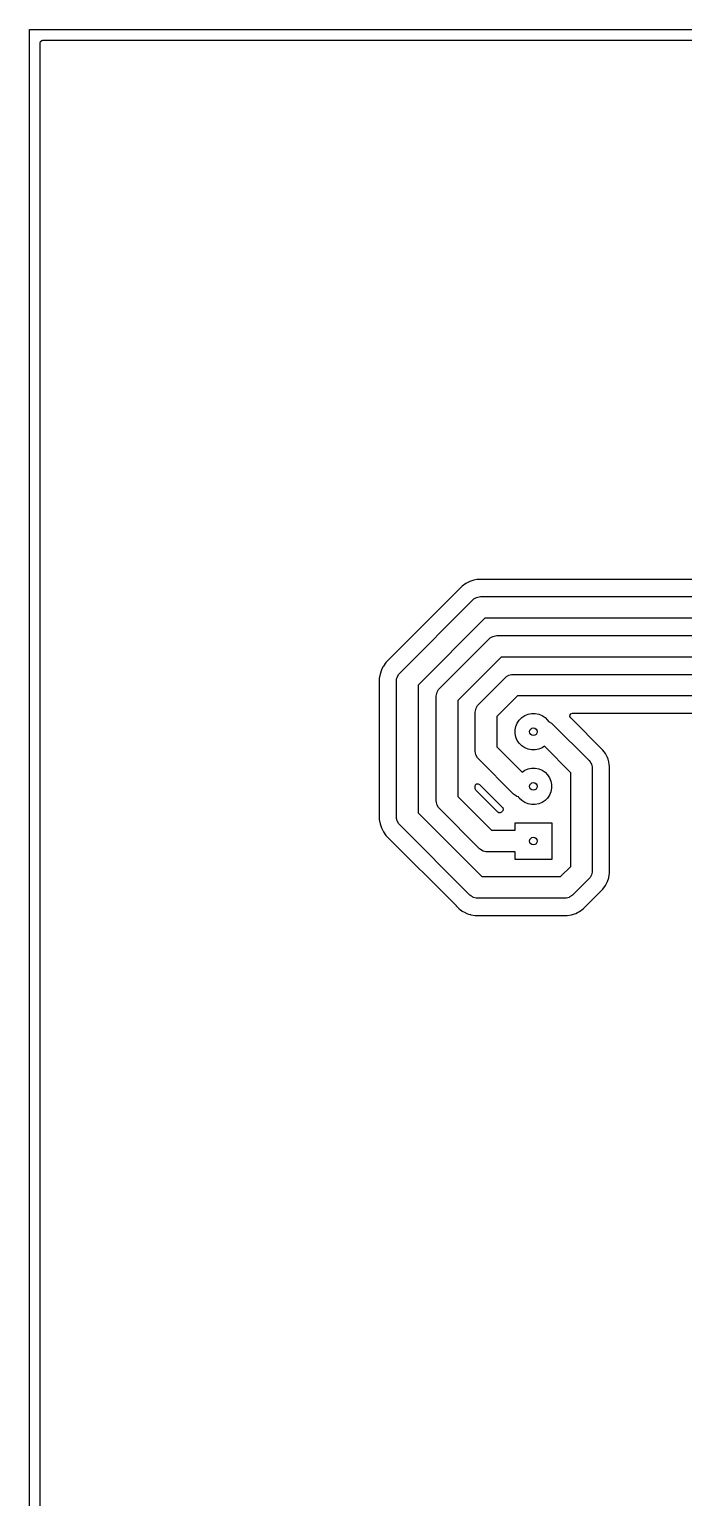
# Model space of a CAD drawing. Extents: x 20 to 124, y -124 to -20.
# Drawn here: x 20 to 50.4, y -88.2 to -20 of the extents above; entities that cross this region are included whole.
import ezdxf

# ---------------------------------------------------------------- set-up
doc = ezdxf.new("R2010")
doc.units = 0
doc.layers.add('BLACK', color=7, linetype='CONTINUOUS')
doc.layers.add('WHITE', color=7, linetype='CONTINUOUS')

msp = doc.modelspace()

# ---------------------------------------------------------------- linework, layer by layer
at = {"layer": 'BLACK', "linetype": 'CONTINUOUS'}
for p, q in [((20.5005, -20.6245), (20.520185, -20.557461)), ((20.5005, -50.146348), (20.5005, -20.6245)), ((20.520185, -20.557461), (20.572989, -20.511706)), ((20.572989, -20.511706), (20.6245, -20.5005)), ((20.6245, -20.5005), (123.3755, -20.5005)), ((40.472174, -45.639682), (40.380984, -45.686145)), ((40.516752, -45.625197), (40.472174, -45.639682)), ((40.569523, -45.608051), (40.516752, -45.625197)), ((40.666863, -45.576423), (40.569523, -45.60805)), ((40.569523, -45.60805), (40.569523, -45.608051)), ((40.801653, -45.555074), (40.666863, -45.576423)), ((40.869048, -45.5444), (40.801653, -45.555074)), ((41.073751, -45.5444), (40.869048, -45.5444)), ((85.592252, -45.5444), (41.073751, -45.5444)), ((40.124178, -45.852936), (36.575636, -49.401478)), ((40.289788, -45.732613), (40.124178, -45.852936)), ((40.380985, -45.686146), (40.289788, -45.732613)), ((40.380984, -45.686145), (40.380985, -45.686146)), ((40.780058, -46.38296), (40.906137, -46.349177)), ((40.906137, -46.349177), (40.906152, -46.349177)), ((40.906152, -46.349177), (40.9714, -46.3449)), ((40.9714, -46.3449), (85.4899, -46.3449)), ((37.214047, -49.895147), (40.617847, -46.491347)), ((40.617847, -46.491347), (40.66701, -46.448231)), ((40.66701, -46.448231), (40.667019, -46.448223)), ((40.667019, -46.448223), (40.780058, -46.38296)), ((41.178506, -47.3449), (38.0676, -50.455806)), ((85.282794, -47.3449), (41.178506, -47.3449)), ((39.061647, -50.614047), (41.374246, -48.301447)), ((41.374246, -48.301447), (41.42341, -48.258331)), ((41.42341, -48.258331), (41.423419, -48.258323)), ((41.423419, -48.258323), (41.536458, -48.19306)), ((41.536458, -48.19306), (41.662537, -48.159277)), ((41.662537, -48.159277), (41.662552, -48.159277)), ((41.662552, -48.159277), (41.7278, -48.155)), ((41.7278, -48.155), (80.0265, -48.155)), ((36.362381, -49.749476), (36.299122, -49.944165)), ((36.433713, -49.609482), (36.362381, -49.749476)), ((36.455308, -49.567097), (36.433712, -49.609481)), ((36.433712, -49.609481), (36.433713, -49.609482)), ((36.455316, -49.567084), (36.455308, -49.567097)), ((36.575636, -49.401478), (36.455316, -49.567084)), ((41.934907, -49.155), (39.9152, -51.174706)), ((79.819394, -49.155), (41.934907, -49.155)), ((20.5005, -123.3755), (20.5005, -50.146348)), ((36.299122, -49.944165), (36.2671, -50.146348)), ((36.2671, -50.146348), (36.2671, -56.691651)), ((37.0676, -50.2487), (37.071877, -50.183452)), ((37.0676, -56.5893), (37.0676, -50.2487)), ((37.071877, -50.183437), (37.10566, -50.057358)), ((37.071877, -50.183452), (37.071877, -50.183437)), ((37.10566, -50.057358), (37.170923, -49.944319)), ((37.170923, -49.944319), (37.170938, -49.944303)), ((37.170938, -49.944303), (37.214047, -49.895147)), ((38.0676, -50.455806), (38.0676, -56.382193)), ((40.874747, -51.356747), (42.128347, -50.103147)), ((42.128347, -50.103147), (42.17751, -50.060031)), ((42.17751, -50.060031), (42.177519, -50.060023)), ((42.177519, -50.060023), (42.290558, -49.99476)), ((42.290558, -49.99476), (42.416637, -49.960977)), ((42.416637, -49.960977), (42.416652, -49.960977)), ((42.416652, -49.960977), (42.4819, -49.9567)), ((42.4819, -49.9567), (79.2284, -49.9567)), ((38.9152, -50.9676), (38.919477, -50.902352)), ((38.9152, -55.8344), (38.9152, -50.9676)), ((38.919477, -50.902337), (38.95326, -50.776258)), ((38.919477, -50.902352), (38.919477, -50.902337)), ((38.95326, -50.776258), (39.018523, -50.663219)), ((39.018523, -50.663219), (39.018538, -50.663203)), ((39.018538, -50.663203), (39.061647, -50.614047)), ((42.689006, -50.9567), (41.7283, -51.917406)), ((79.021294, -50.9567), (42.689006, -50.9567)), ((39.9152, -51.174706), (39.9152, -55.627293)), ((40.7283, -51.7103), (40.732577, -51.645052)), ((40.7283, -53.5294), (40.7283, -51.7103)), ((40.732577, -51.645037), (40.76636, -51.518958)), ((40.732577, -51.645052), (40.732577, -51.645037)), ((40.76636, -51.518958), (40.831623, -51.405919)), ((40.831623, -51.405919), (40.831638, -51.405903)), ((40.831638, -51.405903), (40.874747, -51.356747)), ((43.029313, -51.867867), (43.183258, -51.804101)), ((43.183258, -51.804101), (43.346685, -51.771593)), ((43.346685, -51.771593), (43.513315, -51.771593)), ((43.513315, -51.771593), (43.676742, -51.804101)), ((43.676742, -51.804101), (43.830687, -51.867867)), ((45.132665, -51.837866), (45.174537, -51.781933)), ((45.174537, -51.781933), (45.240001, -51.757516)), ((45.240001, -51.757516), (45.248847, -51.7572)), ((45.248847, -51.7572), (58.409954, -51.7572)), ((41.7283, -51.917406), (41.7283, -53.322294)), ((42.584093, -52.534185), (42.616601, -52.370758)), ((42.616601, -52.370758), (42.680367, -52.216813)), ((42.680367, -52.216813), (42.772941, -52.078266)), ((42.772941, -52.078266), (42.890766, -51.960441)), ((42.890766, -51.960441), (43.029313, -51.867867)), ((43.830687, -51.867867), (43.969234, -51.960441)), ((43.969234, -51.960441), (44.087059, -52.078266)), ((44.087059, -52.078266), (44.133637, -52.147975)), ((44.133637, -52.147975), (44.161942, -52.15556)), ((44.161942, -52.15556), (44.274981, -52.220823)), ((44.274981, -52.220823), (44.274996, -52.220838)), ((44.274996, -52.220838), (44.324153, -52.263947)), ((44.324153, -52.263947), (46.021353, -53.961146)), ((45.127681, -51.907558), (45.132665, -51.837866)), ((45.161166, -51.968881), (45.127681, -51.907558)), ((46.659766, -53.467481), (45.161166, -51.968881)), ((42.584093, -52.700815), (42.584093, -52.534185)), ((42.616601, -52.864242), (42.584093, -52.700815)), ((42.680367, -53.018187), (42.616601, -52.864242)), ((42.772941, -53.156734), (42.680367, -53.018187)), ((42.890766, -53.274559), (42.772941, -53.156734)), ((40.732577, -53.594647), (40.7283, -53.5294)), ((40.732577, -53.594663), (40.732577, -53.594647)), ((40.758433, -53.691158), (40.732577, -53.594663)), ((40.76636, -53.720742), (40.758433, -53.691158)), ((40.831623, -53.833781), (40.76636, -53.720742)), ((40.831638, -53.833796), (40.831623, -53.833781)), ((40.874747, -53.882953), (40.831638, -53.833796)), ((41.7283, -53.322294), (42.900166, -54.49416)), ((43.029313, -53.367133), (42.890766, -53.274559)), ((43.183258, -53.430899), (43.029313, -53.367133)), ((43.346685, -53.463407), (43.183258, -53.430899)), ((43.513315, -53.463407), (43.346685, -53.463407)), ((43.676742, -53.430899), (43.513315, -53.463407)), ((43.830687, -53.367133), (43.676742, -53.430899)), ((43.940051, -53.294057), (43.830687, -53.367133)), ((45.1678, -54.521806), (43.940051, -53.294057)), ((46.780087, -53.633089), (46.659766, -53.467481)), ((46.810475, -53.692729), (46.780087, -53.633089)), ((46.87302, -53.815481), (46.810475, -53.692729)), ((46.896915, -53.889023), (46.87302, -53.815481)), ((42.502847, -55.511053), (40.874747, -53.882953)), ((42.900166, -54.49416), (43.029313, -54.407867)), ((43.029313, -54.407867), (43.183258, -54.344101)), ((43.183258, -54.344101), (43.346685, -54.311593)), ((43.346685, -54.311593), (43.513315, -54.311593)), ((43.513315, -54.311593), (43.676742, -54.344101)), ((43.676742, -54.344101), (43.830687, -54.407867)), ((43.830687, -54.407867), (43.969234, -54.500441)), ((43.969234, -54.500441), (44.087059, -54.618266)), ((45.1678, -58.869993), (45.1678, -54.521806)), ((46.021353, -53.961146), (46.064468, -54.01031)), ((46.064468, -54.01031), (46.064477, -54.010319)), ((46.064477, -54.010319), (46.101152, -54.073842)), ((46.101152, -54.073842), (46.12974, -54.123358)), ((46.12974, -54.123358), (46.163523, -54.249437)), ((46.163523, -54.249437), (46.163523, -54.249452)), ((46.163523, -54.249452), (46.1678, -54.3147)), ((46.1678, -54.3147), (46.1678, -59.0771)), ((46.936277, -54.010165), (46.896915, -53.889023)), ((46.957962, -54.147079), (46.936277, -54.010165)), ((46.9683, -54.212348), (46.957962, -54.147079)), ((46.9683, -58.974749), (46.9683, -54.212348)), ((40.7157, -55.155347), (40.735385, -55.088308)), ((40.7157, -55.244353), (40.7157, -55.155347)), ((40.735385, -55.088308), (40.788189, -55.042553)), ((40.788189, -55.042553), (40.857347, -55.032609)), ((40.857347, -55.032609), (40.920903, -55.061634)), ((40.920903, -55.061634), (40.927381, -55.067666)), ((40.927381, -55.067666), (41.989887, -56.130172)), ((44.087059, -54.618266), (44.179633, -54.756813)), ((44.179633, -54.756813), (44.243399, -54.910758)), ((44.243399, -54.910758), (44.275907, -55.074185)), ((44.275907, -55.074185), (44.275907, -55.240815)), ((38.919477, -55.899647), (38.9152, -55.8344)), ((38.919477, -55.899663), (38.919477, -55.899647)), ((38.937365, -55.96642), (38.919477, -55.899663)), ((39.9152, -55.627293), (41.485407, -57.1975)), ((40.718534, -55.270711), (40.7157, -55.244353)), ((40.752019, -55.332034), (40.718534, -55.270711)), ((41.770022, -56.350037), (40.752019, -55.332034)), ((42.55201, -55.554168), (42.502847, -55.511053)), ((42.552019, -55.554177), (42.55201, -55.554168)), ((42.649894, -55.610685), (42.552019, -55.554177)), ((42.665058, -55.61944), (42.649894, -55.610685)), ((42.733559, -55.637794), (42.665058, -55.61944)), ((42.772941, -55.696734), (42.733559, -55.637794)), ((42.890766, -55.814559), (42.772941, -55.696734)), ((43.029313, -55.907133), (42.890766, -55.814559)), ((43.183258, -55.970899), (43.029313, -55.907133)), ((43.830687, -55.907133), (43.676742, -55.970899)), ((43.969234, -55.814559), (43.830687, -55.907133)), ((44.087059, -55.696734), (43.969234, -55.814559)), ((44.179633, -55.558187), (44.087059, -55.696734)), ((44.243399, -55.404242), (44.179633, -55.558187)), ((44.275907, -55.240815), (44.243399, -55.404242)), ((37.071877, -56.654547), (37.0676, -56.5893)), ((38.0676, -56.382193), (41.034607, -59.3492)), ((38.95326, -56.025742), (38.937365, -55.96642)), ((39.018523, -56.138781), (38.95326, -56.025742)), ((39.018538, -56.138796), (39.018523, -56.138781)), ((39.061647, -56.187953), (39.018538, -56.138796)), ((40.924746, -58.051053), (39.061647, -56.187953)), ((41.814369, -56.378538), (41.770022, -56.350037)), ((41.884061, -56.383522), (41.814369, -56.378538)), ((41.945384, -56.350037), (41.884061, -56.383522)), ((41.989887, -56.305534), (41.945384, -56.350037)), ((41.989887, -56.130172), (41.994225, -56.138117)), ((42.011038, -56.27728), (41.989887, -56.305534)), ((41.994225, -56.138117), (42.001473, -56.143543)), ((42.001473, -56.143543), (42.010707, -56.168302)), ((42.010707, -56.168302), (42.023372, -56.191495)), ((42.012569, -56.27024), (42.011038, -56.27728)), ((42.018388, -56.261187), (42.012569, -56.27024)), ((42.020273, -56.234827), (42.018388, -56.261187)), ((42.02589, -56.209007), (42.020273, -56.234827)), ((42.023372, -56.191495), (42.022726, -56.200524)), ((42.022726, -56.200524), (42.02589, -56.209007)), ((43.346685, -56.003407), (43.183258, -55.970899)), ((43.513315, -56.003407), (43.346685, -56.003407)), ((43.676742, -55.970899), (43.513315, -56.003407)), ((36.2671, -56.691651), (36.299122, -56.893831)), ((36.299122, -56.893831), (36.299122, -56.893832)), ((36.299122, -56.893832), (36.316339, -56.94682)), ((36.316339, -56.94682), (36.362378, -57.088516)), ((36.362378, -57.088516), (36.36238, -57.088519)), ((36.36238, -57.088519), (36.39307, -57.148752)), ((36.39307, -57.148752), (36.455313, -57.270911)), ((36.455313, -57.270911), (36.575634, -57.436519)), ((37.071877, -56.654563), (37.071877, -56.654547)), ((37.098046, -56.752225), (37.071877, -56.654563)), ((37.10566, -56.780642), (37.098046, -56.752225)), ((37.170923, -56.893681), (37.10566, -56.780642)), ((37.170938, -56.893696), (37.170923, -56.893681)), ((37.214047, -56.942853), (37.170938, -56.893696)), ((40.473947, -60.202754), (37.214047, -56.942853)), ((41.485407, -57.1975), (42.58, -57.1975)), ((42.58, -57.1975), (42.58, -56.8475)), ((42.58, -56.8475), (44.28, -56.8475)), ((44.28, -56.8475), (44.28, -58.5475)), ((36.575634, -57.436519), (36.575635, -57.43652)), ((36.575635, -57.43652), (36.575636, -57.436521)), ((36.575636, -57.436521), (39.832408, -60.693292)), ((40.97391, -58.094168), (40.924746, -58.051053)), ((40.973919, -58.094177), (40.97391, -58.094168)), ((41.086958, -58.15944), (40.973919, -58.094177)), ((41.213037, -58.193223), (41.086958, -58.15944)), ((41.213052, -58.193223), (41.213037, -58.193223)), ((41.2783, -58.1975), (41.213052, -58.193223)), ((42.58, -58.1975), (41.2783, -58.1975)), ((42.58, -58.5475), (42.58, -58.1975)), ((44.28, -58.5475), (42.58, -58.5475)), ((44.688594, -59.3492), (45.1678, -58.869993)), ((46.12974, -59.268442), (46.064477, -59.381481)), ((46.163523, -59.142363), (46.12974, -59.268442)), ((46.1678, -59.0771), (46.163523, -59.142347)), ((46.163523, -59.142347), (46.163523, -59.142363)), ((46.936277, -59.381635), (46.9683, -59.179452)), ((46.9683, -59.179452), (46.9683, -58.974749)), ((41.034607, -59.3492), (44.688594, -59.3492)), ((46.021353, -59.430654), (45.249253, -60.202753)), ((45.742919, -60.841166), (46.659766, -59.924319)), ((46.064468, -59.381489), (46.021353, -59.430654)), ((46.064477, -59.381481), (46.064468, -59.381489)), ((46.659766, -59.924319), (46.780087, -59.758711)), ((46.780087, -59.758711), (46.844795, -59.631713)), ((46.844795, -59.631713), (46.87302, -59.576319)), ((46.87302, -59.576319), (46.927801, -59.40772)), ((46.927801, -59.40772), (46.936277, -59.381635)), ((40.523103, -60.245861), (40.473947, -60.202754)), ((40.523119, -60.245877), (40.523103, -60.245861)), ((40.63184, -60.308647), (40.523119, -60.245877)), ((40.636158, -60.31114), (40.63184, -60.308647)), ((40.762237, -60.344923), (40.636158, -60.31114)), ((40.762252, -60.344923), (40.762237, -60.344923)), ((40.8275, -60.3492), (40.762252, -60.344923)), ((44.8957, -60.3492), (40.8275, -60.3492)), ((44.960948, -60.344923), (44.8957, -60.3492)), ((44.960963, -60.344923), (44.960948, -60.344923)), ((45.087042, -60.31114), (44.960963, -60.344923)), ((45.09136, -60.308647), (45.087042, -60.31114)), ((45.200081, -60.245877), (45.09136, -60.308647)), ((45.200096, -60.245861), (45.200081, -60.245877)), ((45.249253, -60.202753), (45.200096, -60.245861)), ((39.832408, -60.693292), (39.832422, -60.693307)), ((39.832422, -60.693307), (39.835533, -60.696418)), ((39.835533, -60.696418), (39.835534, -60.696419)), ((39.835534, -60.696419), (39.980281, -60.841166)), ((39.980281, -60.841166), (39.980284, -60.841168)), ((39.980284, -60.841168), (39.980287, -60.841171)), ((39.980287, -60.841171), (40.017851, -60.868462)), ((40.017851, -60.868462), (40.123901, -60.945511)), ((40.123901, -60.945511), (40.14589, -60.961487)), ((40.14589, -60.961487), (40.232735, -61.005737)), ((40.232735, -61.005737), (40.328281, -61.054421)), ((40.328281, -61.054421), (40.328287, -61.054423)), ((40.328287, -61.054423), (40.419845, -61.084171)), ((40.419845, -61.084171), (40.505246, -61.111919)), ((40.505246, -61.111919), (40.505247, -61.11192)), ((40.505247, -61.11192), (40.511154, -61.113839)), ((40.511154, -61.113839), (40.522966, -61.117677)), ((40.522966, -61.117677), (40.725148, -61.1497)), ((40.725148, -61.1497), (40.725149, -61.1497)), ((40.725149, -61.1497), (44.998051, -61.1497)), ((44.998051, -61.1497), (44.998052, -61.1497)), ((44.998052, -61.1497), (45.200235, -61.117677)), ((45.200235, -61.117677), (45.297576, -61.086048)), ((45.297576, -61.086048), (45.394919, -61.05442)), ((45.394919, -61.05442), (45.486114, -61.007953)), ((45.486114, -61.007953), (45.577311, -60.961487)), ((45.577311, -60.961487), (45.742919, -60.841166))]:
    msp.add_line(p, q, dxfattribs=at)
at = {"layer": 'BLACK'}
for centre in [(43.43, -52.6175), (43.43, -55.1575), (43.43, -57.6975)]:
    msp.add_circle(centre, 0.175, dxfattribs=at)
at = {"layer": 'WHITE', "linetype": 'CONTINUOUS'}
for p, q in [((20, -20), (124, -20)), ((20, -124), (20, -20))]:
    msp.add_line(p, q, dxfattribs=at)
at = {"layer": 'WHITE'}
for centre in [(43.43, -52.6175), (43.43, -55.1575), (43.43, -57.6975)]:
    msp.add_circle(centre, 0.175, dxfattribs=at)

doc.saveas('drawing.dxf')
